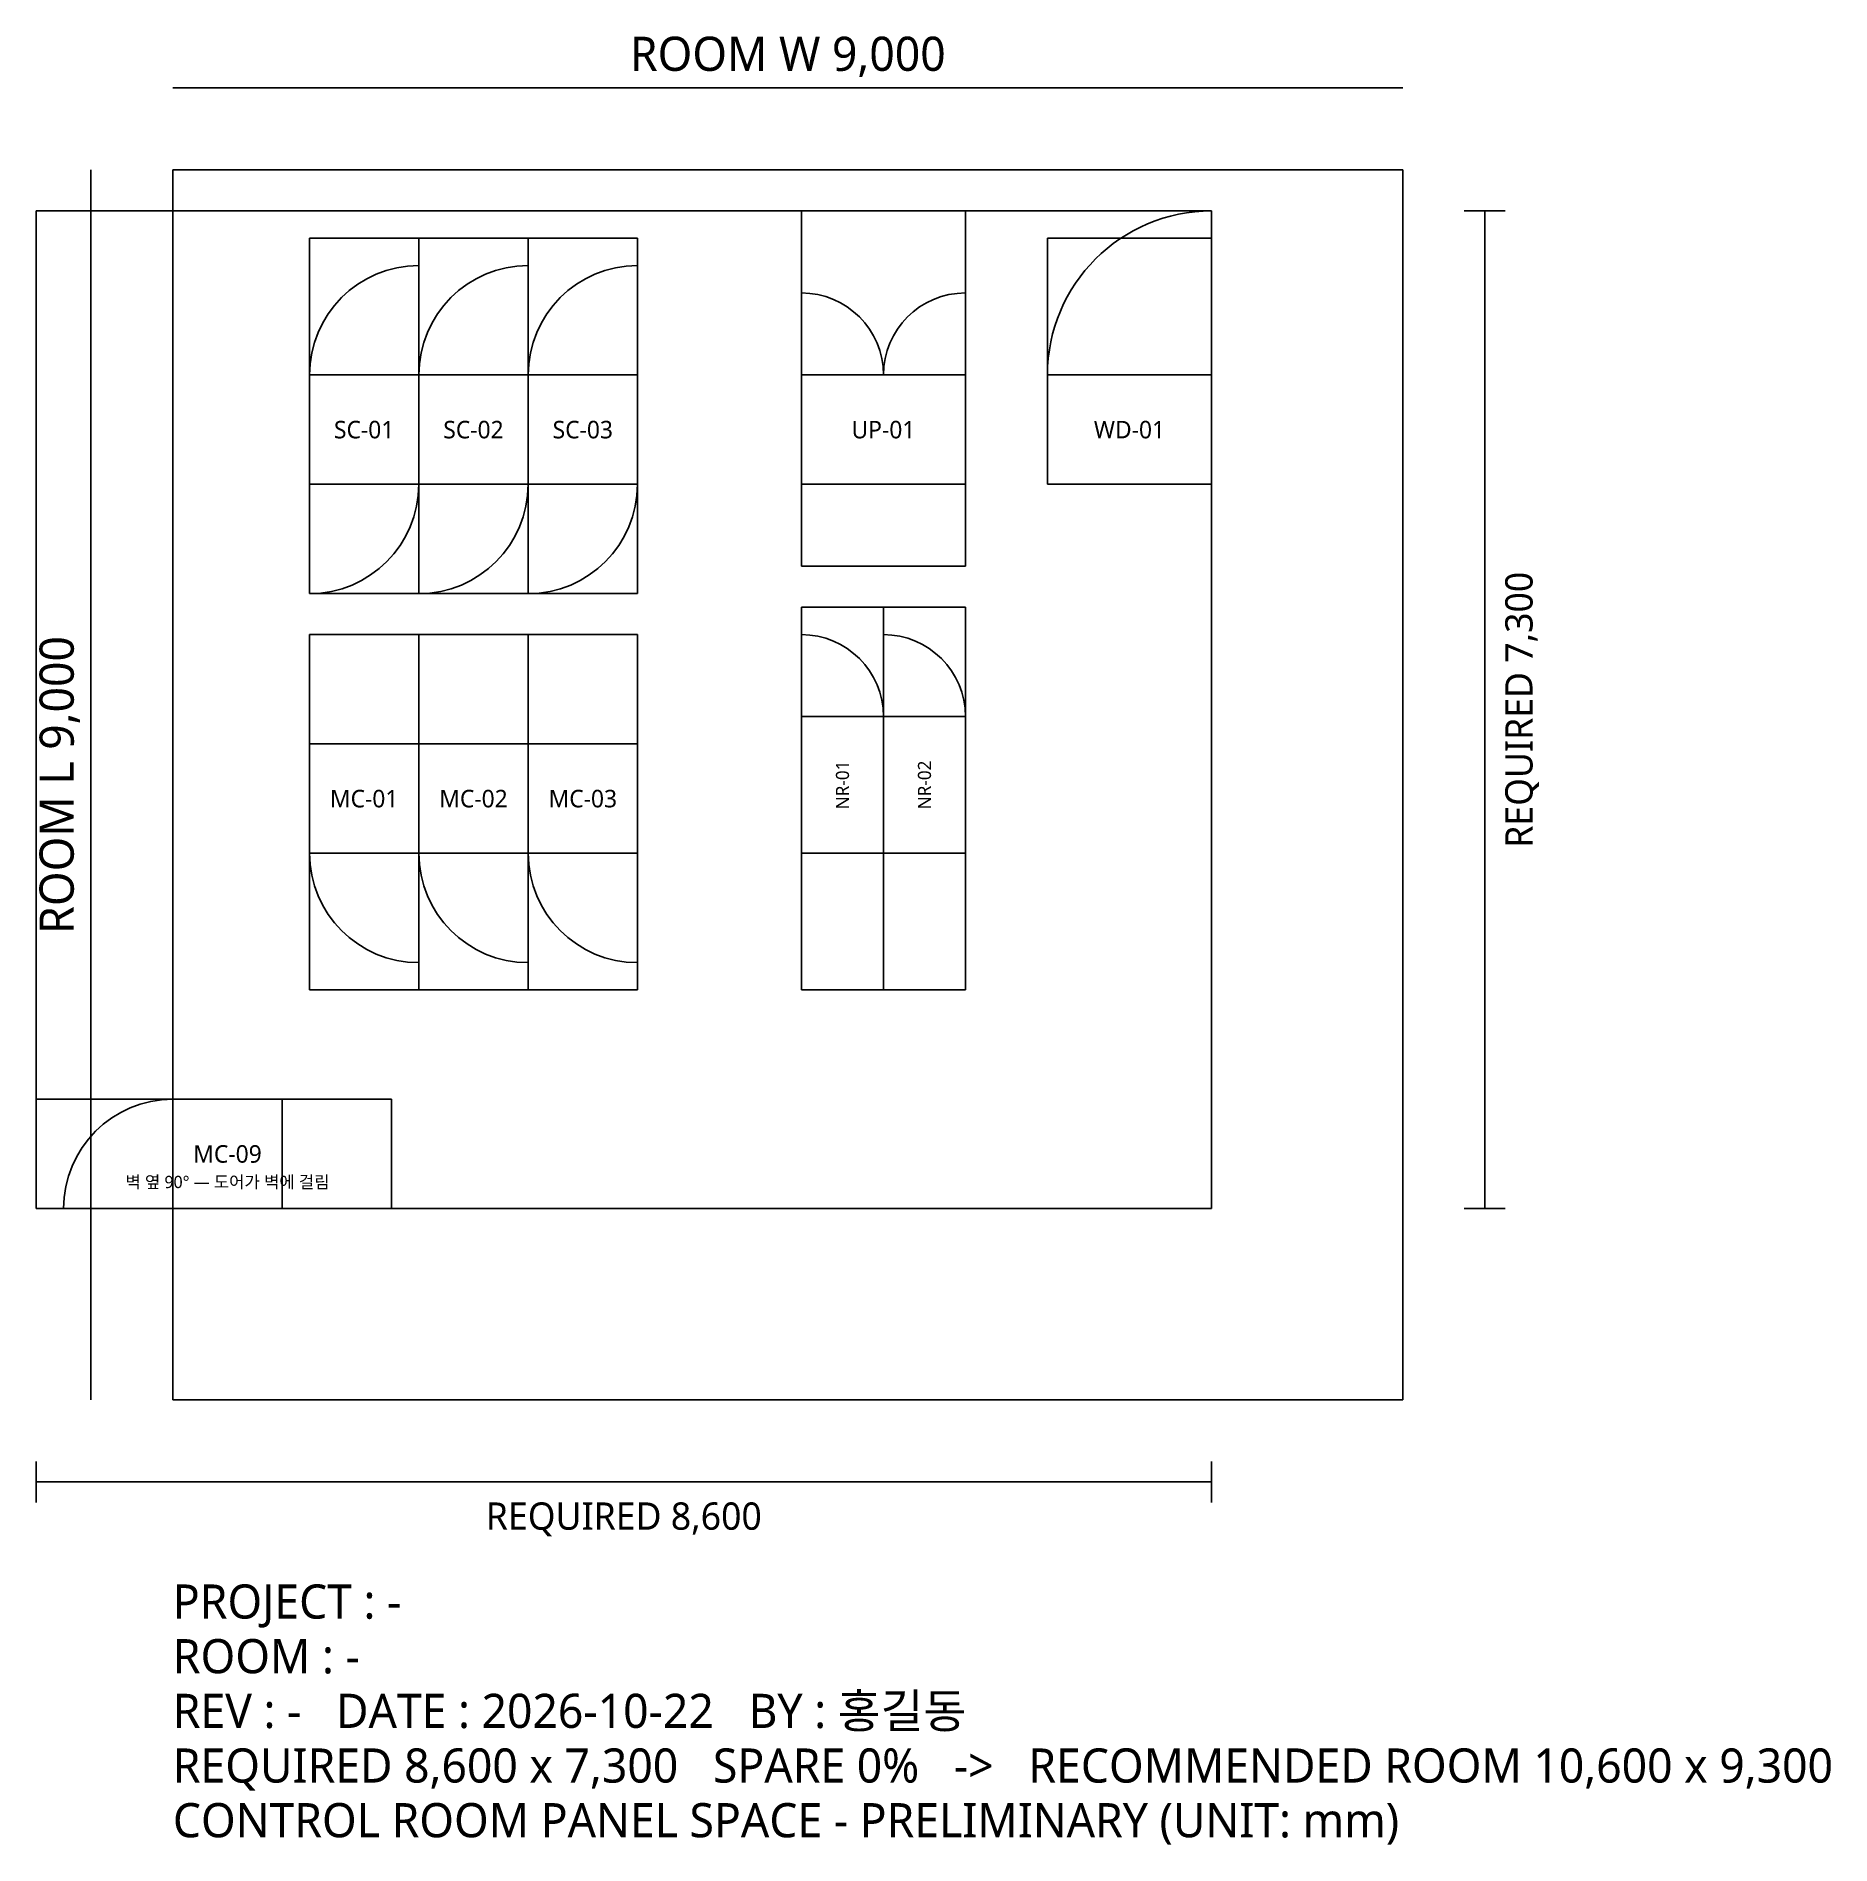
# Model space of a CAD drawing. Header units: millimetres. Extents: x -1000 to 12132, y -3255 to 9979.
import ezdxf
from ezdxf.enums import TextEntityAlignment as Align

# ---------------------------------------------------------------- set-up
doc = ezdxf.new("R2010")
doc.units = ezdxf.units.MM
for name, color, linetype in [('CR-CLEARANCE', 43, 'CONTINUOUS'), ('CR-DIM', 151, 'CONTINUOUS'), ('CR-DOOR', 133, 'CONTINUOUS'), ('CR-ENVELOPE', 161, 'CONTINUOUS'), ('CR-PANEL', 253, 'CONTINUOUS'), ('CR-PANEL-FRONT', 254, 'CONTINUOUS'), ('CR-ROOM', 254, 'CONTINUOUS'), ('CR-TEXT', 9, 'CONTINUOUS')]:
    doc.layers.add(name, color=color, linetype=linetype)
doc.styles.add('CR-KOR', font='malgun.ttf')

msp = doc.modelspace()

# ---------------------------------------------------------------- linework, layer by layer
at = {"layer": 'CR-CLEARANCE'}
for p, q in [((4600, 8700), (5800, 8700)), ((4600, 7500), (4600, 8700)), ((5800, 8700), (5800, 7500)), ((1000, 8500), (1800, 8500)), ((1000, 7500), (1000, 8500)), ((1800, 8500), (1800, 7500)), ((1800, 8500), (2600, 8500)), ((1800, 7500), (1800, 8500)), ((2600, 8500), (2600, 7500)), ((2600, 8500), (3400, 8500)), ((2600, 7500), (2600, 8500)), ((3400, 8500), (3400, 7500)), ((6400, 8500), (7600, 8500)), ((6400, 7500), (6400, 8500)), ((7600, 8500), (7600, 7500)), ((1800, 7500), (1000, 7500)), ((2600, 7500), (1800, 7500)), ((3400, 7500), (2600, 7500)), ((5800, 7500), (4600, 7500)), ((7600, 7500), (6400, 7500)), ((1000, 6700), (1800, 6700)), ((1000, 5900), (1000, 6700)), ((1800, 6700), (1800, 5900)), ((1800, 6700), (2600, 6700)), ((1800, 5900), (1800, 6700)), ((2600, 6700), (2600, 5900)), ((2600, 6700), (3400, 6700)), ((2600, 5900), (2600, 6700)), ((3400, 6700), (3400, 5900)), ((4600, 6700), (5800, 6700)), ((4600, 6100), (4600, 6700)), ((5800, 6700), (5800, 6100)), ((5800, 6100), (4600, 6100)), ((1800, 5900), (1000, 5900)), ((2600, 5900), (1800, 5900)), ((3400, 5900), (2600, 5900)), ((4600, 5800), (5200, 5800)), ((4600, 5000), (4600, 5800)), ((5200, 5800), (5200, 5000)), ((5200, 5800), (5800, 5800)), ((5200, 5000), (5200, 5800)), ((5800, 5800), (5800, 5000)), ((1000, 5600), (1800, 5600)), ((1000, 4800), (1000, 5600)), ((1800, 5600), (1800, 4800)), ((1800, 5600), (2600, 5600)), ((1800, 4800), (1800, 5600)), ((2600, 5600), (2600, 4800)), ((2600, 5600), (3400, 5600)), ((2600, 4800), (2600, 5600)), ((3400, 5600), (3400, 4800)), ((5200, 5000), (4600, 5000)), ((5800, 5000), (5200, 5000)), ((1800, 4800), (1000, 4800)), ((2600, 4800), (1800, 4800)), ((3400, 4800), (2600, 4800)), ((1000, 4000), (1800, 4000)), ((1000, 3000), (1000, 4000)), ((1800, 4000), (1800, 3000)), ((1800, 4000), (2600, 4000)), ((1800, 3000), (1800, 4000)), ((2600, 4000), (2600, 3000)), ((2600, 4000), (3400, 4000)), ((2600, 3000), (2600, 4000)), ((3400, 4000), (3400, 3000)), ((4600, 4000), (5200, 4000)), ((4600, 3000), (4600, 4000)), ((5200, 4000), (5200, 3000)), ((5200, 4000), (5800, 4000)), ((5200, 3000), (5200, 4000)), ((5800, 4000), (5800, 3000)), ((1800, 3000), (1000, 3000)), ((2600, 3000), (1800, 3000)), ((3400, 3000), (2600, 3000)), ((5200, 3000), (4600, 3000)), ((5800, 3000), (5200, 3000)), ((-1000, 2200), (0, 2200)), ((-1000, 1400), (-1000, 2200)), ((0, 2200), (0, 1400)), ((800, 2200), (1600, 2200)), ((800, 1400), (800, 2200)), ((1600, 2200), (1600, 1400)), ((0, 1400), (-1000, 1400)), ((1600, 1400), (800, 1400))]:
    msp.add_line(p, q, dxfattribs=at)
at = {"layer": 'CR-DIM'}
for p, q in [((0, 9600), (9000, 9600)), ((-600, 9000), (-600, 0)), ((9450, 8700), (9750, 8700)), ((9600, 8700), (9600, 1400)), ((9450, 1400), (9750, 1400)), ((-1000, -450), (-1000, -750)), ((7600, -450), (7600, -750)), ((-1000, -600), (7600, -600))]:
    msp.add_line(p, q, dxfattribs=at)
at = {"layer": 'CR-DOOR'}
for p, q in [((7600, 7500), (7600, 8700)), ((1800, 7500), (1800, 8300)), ((2600, 7500), (2600, 8300)), ((3400, 7500), (3400, 8300)), ((4600, 7500), (4600, 8100)), ((5800, 7500), (5800, 8100)), ((1000, 6700), (1000, 5900)), ((1800, 6700), (1800, 5900)), ((2600, 6700), (2600, 5900)), ((4600, 5000), (4600, 5600)), ((5200, 5000), (5200, 5600)), ((1800, 4000), (1800, 3200)), ((2600, 4000), (2600, 3200)), ((3400, 4000), (3400, 3200)), ((0, 1400), (-800, 1400))]:
    msp.add_line(p, q, dxfattribs=at)
for centre, radius, start, end in [((7600, 7500), 1200, 90, -180), ((1800, 7500), 800, 90, -180), ((2600, 7500), 800, 90, -180), ((3400, 7500), 800, 90, -180), ((4600, 7500), 600, 0, 90), ((5800, 7500), 600, 90, -180), ((1000, 6700), 800, -90, 0), ((1800, 6700), 800, -90, 0), ((2600, 6700), 800, -90, 0), ((4600, 5000), 600, 0, 90), ((5200, 5000), 600, 0, 90), ((1800, 4000), 800, -180, -90), ((2600, 4000), 800, -180, -90), ((3400, 4000), 800, -180, -90), ((0, 1400), 800, 90, -180)]:
    msp.add_arc(centre, radius, start, end, dxfattribs=at)
at = {"layer": 'CR-ENVELOPE'}
for p, q in [((-1000, 8700), (7600, 8700)), ((-1000, 1400), (-1000, 8700)), ((7600, 8700), (7600, 1400)), ((7600, 1400), (-1000, 1400))]:
    msp.add_line(p, q, dxfattribs=at)
at = {"layer": 'CR-PANEL'}
for p, q in [((1000, 7500), (1800, 7500)), ((1000, 6700), (1000, 7500)), ((1800, 7500), (1800, 6700)), ((1800, 7500), (2600, 7500)), ((1800, 6700), (1800, 7500)), ((2600, 7500), (2600, 6700)), ((2600, 7500), (3400, 7500)), ((2600, 6700), (2600, 7500)), ((3400, 7500), (3400, 6700)), ((4600, 7500), (5800, 7500)), ((4600, 6700), (4600, 7500)), ((5800, 7500), (5800, 6700)), ((6400, 7500), (7600, 7500)), ((6400, 6700), (6400, 7500)), ((7600, 7500), (7600, 6700)), ((1800, 6700), (1000, 6700)), ((2600, 6700), (1800, 6700)), ((3400, 6700), (2600, 6700)), ((5800, 6700), (4600, 6700)), ((7600, 6700), (6400, 6700)), ((4600, 5000), (5200, 5000)), ((4600, 4000), (4600, 5000)), ((5200, 5000), (5200, 4000)), ((5200, 5000), (5800, 5000)), ((5200, 4000), (5200, 5000)), ((5800, 5000), (5800, 4000)), ((1000, 4800), (1800, 4800)), ((1000, 4000), (1000, 4800)), ((1800, 4800), (1800, 4000)), ((1800, 4800), (2600, 4800)), ((1800, 4000), (1800, 4800)), ((2600, 4800), (2600, 4000)), ((2600, 4800), (3400, 4800)), ((2600, 4000), (2600, 4800)), ((3400, 4800), (3400, 4000)), ((1800, 4000), (1000, 4000)), ((2600, 4000), (1800, 4000)), ((3400, 4000), (2600, 4000)), ((5200, 4000), (4600, 4000)), ((5800, 4000), (5200, 4000)), ((0, 2200), (800, 2200)), ((0, 1400), (0, 2200)), ((800, 2200), (800, 1400)), ((800, 1400), (0, 1400))]:
    msp.add_line(p, q, dxfattribs=at)
at = {"layer": 'CR-PANEL-FRONT'}
for p, q in [((1000, 7500), (1800, 7500)), ((1800, 7500), (2600, 7500)), ((2600, 7500), (3400, 7500)), ((4600, 7500), (5800, 7500)), ((6400, 7500), (7600, 7500)), ((1000, 4000), (1800, 4000)), ((1800, 4000), (2600, 4000)), ((2600, 4000), (3400, 4000)), ((4600, 4000), (5200, 4000)), ((5200, 4000), (5800, 4000)), ((0, 2200), (0, 1400))]:
    msp.add_line(p, q, dxfattribs=at)
at = {"layer": 'CR-ROOM'}
for p, q in [((0, 9000), (9000, 9000)), ((0, 0), (0, 9000)), ((9000, 9000), (9000, 0)), ((9000, 0), (0, 0))]:
    msp.add_line(p, q, dxfattribs=at)

# ---------------------------------------------------------------- texts
at = {"layer": 'CR-DIM', "style": 'CR-KOR'}
for s, height, p in [('ROOM W 9,000', 250, (4500, 9850)), ('REQUIRED 8,600', 200, (3300, -850))]:
    msp.add_text(s, height=height, dxfattribs=at).set_placement(p, align=Align.MIDDLE_CENTER)
for s, height, p in [('REQUIRED 7,300', 200, (9850, 5050)), ('ROOM L 9,000', 250, (-850, 4500))]:
    msp.add_text(s, height=height, rotation=90, dxfattribs=at).set_placement(p, align=Align.MIDDLE_CENTER)
at = {"layer": 'CR-TEXT', "style": 'CR-KOR'}
for s, height, p in [('SC-01', 128, (1400, 7100)), ('SC-02', 128, (2200, 7100)), ('SC-03', 128, (3000, 7100)), ('UP-01', 128, (5200, 7100)), ('WD-01', 128, (7000, 7100)), ('MC-01', 128, (1400, 4400)), ('MC-02', 128, (2200, 4400)), ('MC-03', 128, (3000, 4400)), ('MC-09', 128, (400, 1800)), ('벽 옆 90° — 도어가 벽에 걸림', 89.6, (400, 1595))]:
    msp.add_text(s, height=height, dxfattribs=at).set_placement(p, align=Align.MIDDLE_CENTER)
for s, p in [('NR-01', (4900, 4500)), ('NR-02', (5500, 4500))]:
    msp.add_text(s, height=96, rotation=90, dxfattribs=at).set_placement(p, align=Align.MIDDLE_CENTER)
for s, p in [('PROJECT : -', (0, -1600)), ('ROOM : -', (0, -2000)), ('REV : -   DATE : 2026-10-22   BY : 홍길동', (0, -2400)), ('REQUIRED 8,600 x 7,300   SPARE 0%   ->   RECOMMENDED ROOM 10,600 x 9,300', (0, -2800)), ('CONTROL ROOM PANEL SPACE - PRELIMINARY (UNIT: mm)', (0, -3200))]:
    msp.add_text(s, height=250, dxfattribs=at).set_placement(p)

doc.saveas('drawing.dxf')
